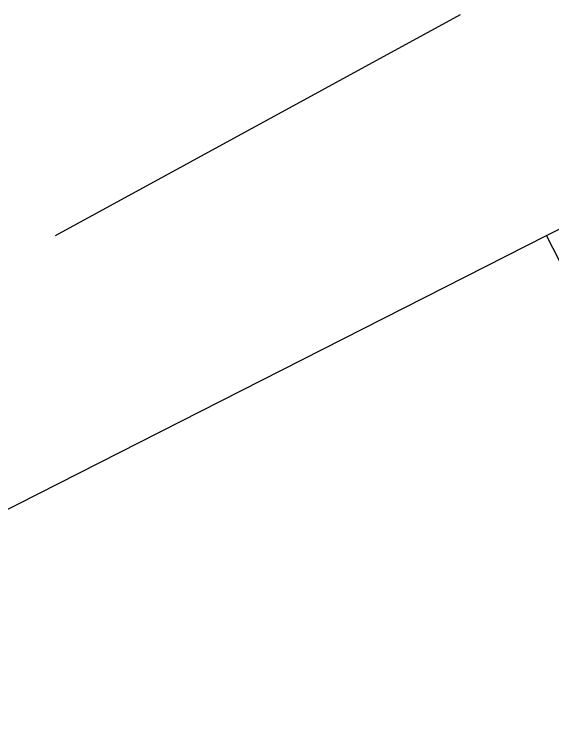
# Model space of a CAD drawing. Header units: feet. Extents: x -84 to 198, y -22 to 181.
# Drawn here: x 105.555 to 106.14, y 26.658 to 27.444 of the extents above; entities that cross this region are included whole.
import ezdxf

# ---------------------------------------------------------------- set-up
doc = ezdxf.new("R2010")
doc.units = ezdxf.units.FT
doc.layers.add('A-LINEA', color=7, linetype='CONTINUOUS')

msp = doc.modelspace()

# ---------------------------------------------------------------- linework, layer by layer
at = {"layer": 'A-LINEA'}
for p, q in [((105.6, 27.2044), (106.04, 27.4444)), ((105.6, 27.2044), (106.04, 27.4444)), ((102.8267, 25.5244), (106.1333, 27.2044)), ((102.8267, 25.5244), (106.1333, 27.2044))]:
    msp.add_line(p, q, dxfattribs=at)
msp.add_lwpolyline([(106.1333, 27.2044), (106.4, 27.3378), (106.6667, 26.8178), (106.4, 26.6844), (106.1333, 27.2044)], dxfattribs=at)
msp.add_lwpolyline([(106.1333, 27.2044), (106.4, 27.3378), (106.6667, 26.8178), (106.4, 26.6844), (106.1333, 27.2044)], dxfattribs=at)

doc.saveas('drawing.dxf')
